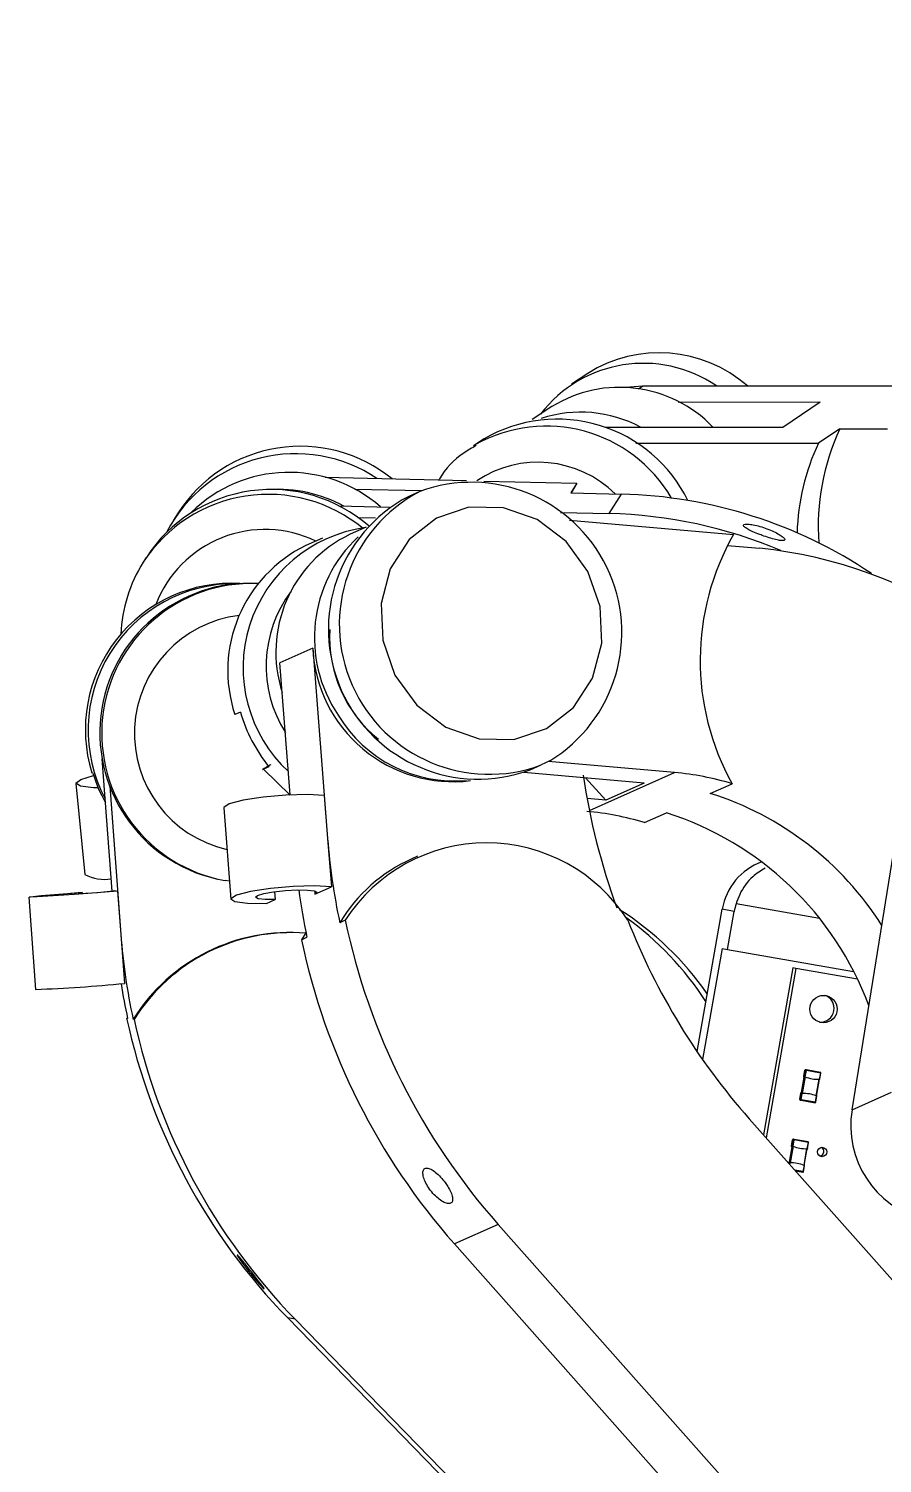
# Model space of a CAD drawing. Header units: millimetres. Extents: x 0 to 1189, y 0 to 841.
# Drawn here: x 620.14 to 625.68, y 567.81 to 577.11 of the extents above; entities that cross this region are included whole.
import ezdxf

# ---------------------------------------------------------------- set-up
doc = ezdxf.new("R2010")
doc.units = ezdxf.units.MM
doc.layers.get('0').update_dxf_attribs({"lineweight": 18})
doc.layers.add('尺寸线层', color=3, linetype='Continuous', lineweight=18)
doc.dimstyles.new('ISO-25', dxfattribs={"dimtxt": 2.5, "dimasz": 2.5, "dimexe": 1.25, "dimexo": 0.625, "dimtad": 1, "dimtxsty": 'Standard', "dimcen": 2.5, "dimdle": 5, "dimadec": 0, "dimazin": 0, "dimtfac": 1, "dimtmove": 0, "dimatfit": 3, "dimfxl": 1, "dimarcsym": 0})

# ---------------------------------------------------------------- blocks, each defined once
blk = doc.blocks.new('*X16')
at = {"layer": '尺寸线层', "linetype": 'Continuous'}
for points in [[(668.6687, 617.1299), (668.6299, 612.9938), (667.2905, 613.2299)], [(655.1602, 540.5189), (656.5383, 544.4188), (655.199, 544.6549)]]:
    blk.add_hatch(color=0, dxfattribs=at).paths.add_polyline_path(points, flags=0)
at = {"layer": '尺寸线层', "color": 0, "linetype": 'Continuous'}
for p, q in [((666.5541, 617.5027), (670.6383, 616.7826)), ((668.6687, 617.1299), (655.1602, 540.5189)), ((625.2283, 545.7966), (657.1298, 540.1716))]:
    blk.add_line(p, q, dxfattribs=at)
at = {"layer": '尺寸线层', "color": 0, "insert": (658.4206, 579.4404), "char_height": 3.5, "width": 28.938547, "attachment_point": 5, "rotation": 80.00005}
blk.add_mtext('388,96', dxfattribs=at)

msp = doc.modelspace()

# ---------------------------------------------------------------- linework, layer by layer
at = {"color": 7, "linetype": 'Continuous', "lineweight": 15}
for p, q in [((623.7667, 574.8722), (623.6625, 574.8027)), ((624.0121, 574.7818), (624.1232, 574.7906)), ((624.1232, 574.7906), (625.8177, 574.7912)), ((623.5338, 574.6567), (623.4076, 574.5726)), ((624.3519, 574.6864), (625.2743, 574.6868)), ((625.0311, 574.5245), (625.2743, 574.6868)), ((623.0953, 574.4484), (623.0258, 574.402)), ((623.8789, 574.524), (625.0311, 574.5245)), ((625.4007, 574.513), (625.2617, 574.4203)), ((625.4007, 574.513), (625.7094, 574.5131)), ((624.0794, 574.4198), (625.2617, 574.4203)), ((622.0654, 574.1983), (622.9804, 574.1768)), ((623.0932, 574.1741), (623.6961, 574.16)), ((623.6961, 574.16), (623.6563, 574.0971)), ((623.6961, 574.16), (623.6604, 574.097)), ((622.2563, 574.122), (622.6907, 574.1118)), ((622.6777, 574.1061), (622.6067, 574.0746)), ((623.6563, 574.0971), (623.9852, 574.0893)), ((623.9056, 573.9635), (623.9852, 574.0893)), ((621.1117, 573.9676), (621.0818, 573.9205)), ((622.1534, 574.0127), (622.4809, 574.005)), ((623.5901, 573.9709), (623.9056, 573.9635)), ((622.3304, 573.8752), (622.2271, 573.8293)), ((622.2774, 573.9379), (622.3912, 573.9353)), ((623.6482, 573.9208), (624.7126, 573.8285)), ((622.0471, 573.804), (621.9406, 573.7567)), ((624.6724, 573.7566), (624.8796, 573.7386)), ((620.9057, 573.6795), (620.8858, 573.6481)), ((621.9846, 573.0899), (621.7717, 572.9953)), ((621.9846, 573.0899), (622.0809, 571.8568)), ((621.8386, 572.1389), (621.7717, 572.9953)), ((621.5151, 572.676), (621.4796, 572.6603)), ((620.6838, 571.516), (620.6196, 572.3733)), ((621.7005, 572.3217), (621.665, 572.306)), ((621.665, 572.306), (621.8387, 572.1372)), ((623.3945, 572.3017), (623.4655, 572.3333)), ((623.5211, 572.3605), (623.4655, 572.3333)), ((624.3289, 572.2843), (623.511, 572.3552)), ((620.4497, 572.2134), (620.5071, 571.6228)), ((620.5586, 572.2807), (620.5526, 572.2817)), ((624.1334, 572.2164), (623.3518, 572.2842)), ((623.7515, 572.2495), (623.8851, 572.1061)), ((624.1334, 572.2164), (623.8851, 572.1061)), ((624.5603, 572.149), (624.7022, 572.212)), ((620.6685, 572.1957), (620.7406, 571.2339)), ((622.0588, 572.1357), (622.0806, 571.8567)), ((623.8851, 572.1061), (623.7626, 572.1167)), ((621.4074, 572.0561), (621.4536, 571.4638)), ((624.1345, 571.9598), (624.2764, 572.0228)), ((622.0806, 571.8567), (622.0809, 571.8568)), ((622.0806, 571.8567), (622.1051, 571.5433)), ((625.4797, 570.0975), (625.7599, 571.8291)), ((622.6627, 571.7411), (622.6272, 571.7254)), ((621.4047, 571.5866), (621.4168, 571.5845)), ((621.4445, 571.58), (621.4168, 571.5845)), ((620.1433, 571.4768), (620.1882, 570.8785)), ((620.4807, 571.5075), (620.4903, 571.5058)), ((620.4903, 571.5058), (620.4907, 571.4998)), ((620.7014, 571.5188), (620.7194, 571.5156)), ((620.7194, 571.5156), (620.7405, 571.2339)), ((621.6848, 571.435), (621.7416, 571.4602)), ((621.7375, 571.5119), (621.7416, 571.4602)), ((621.9973, 571.5164), (621.9989, 571.4961)), ((621.9989, 571.4961), (622.1051, 571.5433)), ((624.4752, 570.475), (624.638, 571.3982)), ((624.7162, 571.3844), (624.638, 571.3982)), ((624.6727, 571.1378), (624.7162, 571.3844)), ((622.195, 571.3263), (622.1595, 571.3106)), ((620.7405, 571.2339), (620.7406, 571.2339)), ((620.7405, 571.2339), (620.7642, 570.9174)), ((621.9405, 571.2459), (621.9111, 571.2002)), ((621.9111, 571.2002), (621.9466, 571.216)), ((624.6378, 571.1439), (624.5107, 570.4234)), ((624.6378, 571.1439), (624.6727, 571.1378)), ((624.6727, 571.1378), (625.4902, 570.9937)), ((625.0969, 571.0181), (624.906, 569.9353)), ((625.1162, 571.0147), (624.9225, 569.9166)), ((625.1162, 571.0147), (625.0969, 571.0181)), ((625.515, 570.9444), (625.1162, 571.0147)), ((620.7783, 570.6917), (620.7843, 570.6906)), ((620.8264, 570.6832), (620.8204, 570.6843)), ((625.1742, 570.354), (625.1672, 570.314)), ((625.1672, 570.314), (625.1742, 570.354)), ((625.1798, 570.353), (625.1727, 570.313)), ((625.1798, 570.353), (625.1742, 570.354)), ((625.1769, 570.3123), (625.1839, 570.3523)), ((625.1844, 570.3563), (625.1788, 570.3573)), ((625.2744, 570.3363), (625.1839, 570.3523)), ((625.2748, 570.3403), (625.1844, 570.3563)), ((625.1683, 570.3088), (625.1508, 570.2094)), ((625.1747, 570.3127), (625.1554, 570.2036)), ((625.1768, 570.3123), (625.1575, 570.2032)), ((625.1672, 570.314), (625.1672, 570.314)), ((625.169, 570.3082), (625.171, 570.3079)), ((625.1749, 570.3131), (625.1754, 570.3129)), ((625.221, 570.299), (625.2212, 570.299)), ((625.2498, 570.1869), (625.269, 570.296)), ((625.2744, 570.3363), (625.2673, 570.2963)), ((625.271, 570.2957), (625.2781, 570.3357)), ((625.1479, 570.2049), (625.1409, 570.1649)), ((625.1409, 570.1649), (625.1479, 570.2049)), ((625.1464, 570.1639), (625.1409, 570.1649)), ((625.1441, 570.1603), (625.1497, 570.1593)), ((625.1535, 570.204), (625.1464, 570.1639)), ((625.1479, 570.2049), (625.1479, 570.2049)), ((625.1497, 570.1593), (625.2401, 570.1434)), ((625.1506, 570.1632), (625.1576, 570.2032)), ((625.241, 570.1473), (625.1506, 570.1632)), ((625.1536, 570.2094), (625.1516, 570.2097)), ((625.156, 570.2032), (625.1555, 570.2031)), ((625.2038, 570.2005), (625.2037, 570.2006)), ((625.2481, 570.1873), (625.241, 570.1473)), ((625.2447, 570.1466), (625.2518, 570.1866)), ((625.4797, 570.0975), (625.7351, 570.2111)), ((624.8131, 570.0401), (627.7038, 566.7783)), ((625.0948, 569.9037), (625.0878, 569.8638)), ((625.0878, 569.8637), (625.0948, 569.9037)), ((625.1004, 569.9028), (625.0933, 569.8627)), ((625.1004, 569.9028), (625.0948, 569.9037)), ((625.0975, 569.862), (625.1045, 569.902)), ((625.105, 569.906), (625.0995, 569.907)), ((625.195, 569.8861), (625.1045, 569.902)), ((625.1954, 569.8901), (625.105, 569.906)), ((625.195, 569.8861), (625.1879, 569.8461)), ((625.1916, 569.8455), (625.1987, 569.8854)), ((625.0889, 569.8585), (625.0714, 569.7592)), ((625.0953, 569.8624), (625.076, 569.7534)), ((625.0974, 569.862), (625.0781, 569.753)), ((625.0878, 569.8637), (625.0878, 569.8638)), ((625.0896, 569.858), (625.0916, 569.8576)), ((625.0955, 569.8629), (625.096, 569.8626)), ((625.1416, 569.8488), (625.1418, 569.8488)), ((625.1704, 569.7367), (625.1896, 569.8458)), ((625.0685, 569.7546), (625.0681, 569.7523)), ((625.0685, 569.7546), (625.0685, 569.7547)), ((625.0742, 569.7591), (625.0722, 569.7595)), ((625.0741, 569.7537), (625.0729, 569.7469)), ((625.0766, 569.7529), (625.0761, 569.7529)), ((625.1131, 569.7015), (625.1607, 569.6931)), ((625.1244, 569.7503), (625.1243, 569.7503)), ((625.1687, 569.737), (625.1616, 569.697)), ((625.1653, 569.6964), (625.1724, 569.7363)), ((623.1864, 569.3544), (622.9025, 569.2283)), ((626.7321, 565.3536), (623.1864, 569.3544)), ((624.7627, 567.1294), (622.9025, 569.2283)), ((621.8702, 568.7398), (621.8221, 568.7483)), ((623.7525, 566.7674), (621.8221, 568.7483)), ((625.5601, 564.9535), (621.8702, 568.7398))]:
    msp.add_line(p, q, dxfattribs=at)
at = {"color": 8, "linetype": 'Continuous', "lineweight": 15}
for p, q in [((624.0954, 574.7721), (624.1232, 574.7906)), ((623.7773, 572.0392), (624.3289, 572.2843)), ((620.7014, 571.5188), (620.7014, 571.5184)), ((625.2681, 571.3374), (624.7278, 571.4327)), ((625.1742, 570.354), (625.1742, 570.354)), ((625.1683, 570.3088), (625.1508, 570.2094)), ((625.248, 570.1873), (625.2672, 570.2963)), ((625.1409, 570.1649), (625.1409, 570.1649)), ((625.0948, 569.9037), (625.0948, 569.9037)), ((625.0889, 569.8585), (625.0714, 569.7592)), ((625.1686, 569.7371), (625.1878, 569.8461)), ((625.0681, 569.7523), (625.0685, 569.7547)), ((625.0765, 569.7429), (625.0783, 569.753)), ((625.1616, 569.697), (625.1089, 569.7063))]:
    msp.add_line(p, q, dxfattribs=at)
at = {"color": 7, "linetype": 'Continuous', "lineweight": 15}
for points in [[(623.4994, 572.5692), (623.6751, 572.7065), (623.7987, 572.8971), (623.8581, 573.1223), (623.8474, 573.3602), (623.7678, 573.5874), (623.6269, 573.7817), (623.4386, 573.9241), (623.2214, 574.0006), (622.9964, 574.0038), (622.7857, 573.9333), (622.61, 573.796), (622.4864, 573.6054), (622.427, 573.3802), (622.4376, 573.1423), (622.5173, 572.9151), (622.6581, 572.7208), (622.8464, 572.5784), (623.0637, 572.5019), (623.2887, 572.4987), (623.4994, 572.5692)], [(620.5938, 572.185), (620.5626, 572.1859), (620.4782, 572.196), (620.4497, 572.2149), (620.4819, 572.2394), (620.5639, 572.2642)], [(622.0588, 572.1357), (621.9503, 572.1414), (621.8106, 572.1374), (621.6634, 572.1244), (621.5336, 572.1046), (621.4433, 572.0813), (621.4076, 572.0585), (621.4074, 572.0561)], [(622.1051, 571.5433), (621.9966, 571.549), (621.8569, 571.5451), (621.7097, 571.5321), (621.5799, 571.5123), (621.4895, 571.489), (621.4538, 571.4662), (621.4789, 571.4477), (621.5605, 571.4367), (621.6848, 571.435)], [(620.7194, 571.5156), (620.5859, 571.5047), (620.4382, 571.4935), (620.3014, 571.4841), (620.1986, 571.478), (620.1472, 571.4763), (620.156, 571.4792), (620.2235, 571.4862), (620.3382, 571.4962), (620.4807, 571.5075)], [(620.4903, 571.5058), (620.415, 571.4999), (620.353, 571.4945), (620.3138, 571.4906), (620.3032, 571.4886), (620.323, 571.4889), (620.3701, 571.4915), (620.4373, 571.496), (620.5144, 571.5016), (620.5896, 571.5075), (620.6516, 571.5129), (620.6909, 571.5168), (620.7014, 571.5188)], [(621.7416, 571.4602), (621.6756, 571.461), (621.6306, 571.4664), (621.6132, 571.4757), (621.6262, 571.4875), (621.6675, 571.4999), (621.7309, 571.511), (621.8068, 571.5193), (621.8835, 571.5233), (621.9494, 571.5226), (621.9945, 571.5171), (622.0118, 571.5078), (621.9989, 571.4961)], [(625.1727, 570.313), (625.1716, 570.3108), (625.1706, 570.3093), (625.1698, 570.3084), (625.169, 570.3082), (625.1684, 570.3087), (625.1678, 570.3098), (625.1674, 570.3116), (625.1672, 570.314)], [(625.1479, 570.2049), (625.149, 570.2071), (625.15, 570.2086), (625.1509, 570.2095), (625.1516, 570.2097), (625.1523, 570.2093), (625.1528, 570.2082), (625.1532, 570.2064), (625.1535, 570.204)], [(625.1554, 570.2036), (625.1552, 570.206), (625.1548, 570.2078), (625.1542, 570.2089), (625.1536, 570.2094)], [(625.0933, 569.8627), (625.0922, 569.8606), (625.0912, 569.859), (625.0904, 569.8582), (625.0896, 569.858), (625.089, 569.8584), (625.0884, 569.8595), (625.088, 569.8613), (625.0878, 569.8637)], [(625.0953, 569.8624), (625.0942, 569.8602), (625.0932, 569.8587), (625.0923, 569.8578), (625.0916, 569.8576)], [(625.0685, 569.7547), (625.0696, 569.7569), (625.0706, 569.7584), (625.0715, 569.7593), (625.0722, 569.7595), (625.0729, 569.759), (625.0734, 569.7579), (625.0738, 569.7561), (625.0741, 569.7537)], [(625.076, 569.7534), (625.0758, 569.7558), (625.0754, 569.7576), (625.0749, 569.7587), (625.0742, 569.7591)], [(621.4944, 569.1568), (621.4995, 569.1467), (621.5137, 569.1252), (621.5354, 569.0949), (621.5624, 569.0593), (621.5919, 569.0226), (621.6205, 568.9887), (621.6449, 568.9615), (621.6619, 568.9439), (621.6694, 568.9378), (621.6667, 568.9437), (621.6543, 568.961), (621.6335, 568.9878), (621.6069, 569.0215), (621.5885, 569.0447)]]:
    msp.add_lwpolyline(points, dxfattribs=at)
for centre, radius in [((625.2946, 570.751), 0.0888), ((625.2857, 569.8242), 0.0304)]:
    msp.add_circle(centre, radius, dxfattribs=at)
for centre, radius, start, end in [((624.23, 574.1343), 0.8713, 48.89713, 122.12138), ((624.1275, 574.0975), 0.8399, 55.63226, 142.59072), ((623.9739, 573.9445), 0.8372, 43.82759, 121.7139), ((623.7204, 573.7926), 0.8281, 62.04892, 107.92111), ((623.5687, 573.6302), 0.9453, 26.23729, 120.05245), ((626.7845, 573.8752), 1.5237, 155.25286, 183.86444), ((621.8741, 573.4094), 0.9419, 56.01297, 152.45032), ((621.9037, 573.458), 0.9418, 50.82479, 147.24019), ((626.6222, 573.789), 1.4998, 155.1071, 178.11996), ((621.8296, 573.3303), 0.9001, 48.68257, 134.61662), ((623.0135, 573.1919), 0.974, 301.40411, 110.17271), ((621.7153, 573.1549), 0.9646, 49.00692, 147.05559), ((621.7556, 573.2106), 0.9099, 61.72208, 93.45204), ((623.0578, 573.2136), 0.972, 117.65004, 290.26979), ((623.9111, 571.0492), 3.0411, 56.12569, 88.60378), ((623.8327, 570.93), 3.0344, 66.98488, 88.62419), ((622.4505, 572.9633), 0.9176, 97.95173, 227.18), ((622.5936, 573.0644), 0.8482, 115.60613, 197.94416), ((622.8918, 573.1589), 0.8966, 133.11089, 214.10723), ((626.1424, 573.011), 1.647, 150.2421, 209.02014), ((622.3367, 572.945), 0.9032, 116.01134, 198.37929), ((624.5685, 570.752), 3.0028, 28.07364, 84.05289), ((621.6815, 573.1455), 0.9411, 147.72197, 177.75115), ((621.4606, 572.5618), 0.9501, 86.78163, 197.14097), ((621.4787, 572.5585), 0.9503, 89.00171, 207.92182), ((621.5747, 572.5417), 0.9701, 86.91143, 259.9101), ((622.4889, 572.9752), 0.8066, 143.10892, 212.28053), ((622.9483, 573.1649), 0.8553, 176.85885, 231.06097), ((622.894, 573.1354), 0.9106, 182.86221, 277.07036), ((622.501, 572.9662), 1.0277, 196.39887, 218.83515), ((622.9027, 573.1089), 0.8789, 211.01061, 275.12228), ((621.4676, 572.5604), 0.951, 197.10436, 209.60676), ((627.9997, 572.8837), 4.306, 188.22906, 200.05737), ((624.1691, 570.4585), 1.8328, 73.09159, 84.99914), ((623.9483, 570.2007), 2.0421, 32.36031, 72.56137), ((623.6014, 570.2057), 1.8333, 73.09502, 84.99924), ((623.6499, 570.05), 2.0699, 20.47353, 72.38294), ((626.323, 572.1887), 4.2551, 184.47319, 191.90954), ((623.1109, 570.7403), 1.0874, 32.61624, 147.38674), ((623.0521, 570.7752), 1.0408, 114.09072, 149.04425), ((625.032, 571.3289), 0.4, 110.05764, 170.02634), ((620.6385, 571.8837), 0.2921, 243.25997, 277.74926), ((626.1289, 572.0974), 4.2742, 187.71629, 191.90124), ((622.9024, 569.7109), 1.996, 34.80544, 57.54851), ((625.1119, 571.3146), 0.4018, 162.90769, 169.99385), ((626.4253, 572.218), 4.3233, 191.90295, 221.48124), ((622.8541, 569.7192), 1.9963, 32.77972, 54.48288), ((628.0443, 572.8987), 4.3142, 201.37318, 221.49815), ((624.7356, 571.5333), 4.0062, 184.28646, 192.23567), ((621.8363, 570.0495), 1.198, 84.98675, 148.00235), ((621.8424, 570.0484), 1.198, 85.27134, 148.00205), ((626.1414, 572.0918), 4.3232, 191.90251, 221.48141), ((619.878, 579.7734), 8.9002, 271.99697, 275.71459), ((624.686, 571.5372), 3.9925, 188.95857, 192.24186), ((625.2753, 570.7545), 0.0889, 266.40874, 73.59276), ((624.6863, 571.5388), 3.9988, 192.22953, 224.25277), ((624.7344, 571.5302), 3.9987, 192.22935, 224.25295), ((625.1782, 570.3533), 0.004, 80, 170), ((625.1782, 570.3533), 0.00401, 80.15181, 170.03982), ((625.1837, 570.3523), 0.004, 80.20675, 170.05432), ((625.1952, 570.4295), 0.078, 258.55741, 261.66953), ((625.1685, 570.3561), 0.0159, 346.25441, 0.76404), ((625.2587, 570.3401), 0.0161, 346.34495, 0.6735), ((625.2741, 570.3364), 0.004, 350, 80), ((625.168, 570.314), 0.00685, 296.08845, 348.54741), ((625.2559, 570.4961), 0.2001, 246.70395, 259.96832), ((625.2557, 570.4952), 0.1993, 246.68267, 273.32637), ((625.2589, 570.3001), 0.0129, 316.01062, 339.78756), ((625.1448, 570.1642), 0.004, 170, 260), ((625.1448, 570.1642), 0.004, 169.94311, 259.88261), ((625.1768, 570.3235), 0.1625, 259.20755, 260.70179), ((625.1504, 570.1633), 0.00401, 170.0689, 259.85581), ((625.1339, 570.1651), 0.0168, 339.72991, 353.43772), ((625.1691, 570.0046), 0.1989, 79.987, 93.3304), ((625.1692, 570.0044), 0.1992, 66.67521, 93.33511), ((625.2389, 570.1866), 0.0129, 0.1914, 23.94414), ((625.2245, 570.1492), 0.0167, 339.58737, 353.41453), ((625.2408, 570.1473), 0.004, 260, 350), ((626.1031, 569.9965), 0.6316, 170.79062, 254.97907), ((625.0988, 569.9031), 0.004, 80, 170), ((625.0988, 569.9031), 0.00399, 79.90594, 170.15734), ((625.1043, 569.9021), 0.004, 80.20675, 170.05432), ((625.1358, 570.0939), 0.1943, 259.48915, 260.73778), ((625.0891, 569.9058), 0.0159, 346.25441, 0.76404), ((625.1787, 569.89), 0.0167, 346.54505, 0.30408), ((625.1947, 569.8861), 0.004, 350, 80), ((625.1765, 570.0459), 0.2002, 246.70675, 259.96552), ((625.1764, 570.045), 0.1993, 246.68485, 273.32548), ((625.1795, 569.8499), 0.0129, 316.01062, 339.78756), ((625.2664, 569.8276), 0.0305, 278.80965, 61.1881), ((625.0897, 569.5543), 0.199, 79.98971, 93.32855), ((625.0898, 569.554), 0.1993, 66.68454, 93.3245), ((625.1452, 569.6989), 0.0165, 339.49966, 353.42247), ((625.1614, 569.697), 0.004, 260, 350), ((625.1597, 569.7364), 0.0126, 359.9593, 24.17624)]:
    msp.add_arc(centre, radius, start, end, dxfattribs=at)
at = {"color": 8, "linetype": 'Continuous', "lineweight": 15}
for centre, radius, start, end in [((623.4977, 573.588), 0.9418, 30.36361, 119.19209), ((623.4442, 573.5828), 0.7132, 45.36295, 123.83125), ((621.6952, 573.1237), 0.9643, 50.35753, 147.06251), ((623.1287, 573.2451), 0.972, 117.64959, 290.27052), ((621.6746, 573.1023), 0.7576, 64.25271, 158.97208), ((621.5867, 572.5396), 0.9701, 87.69173, 259.90981), ((621.5985, 572.5375), 0.7701, 96.82162, 257.2445), ((625.2039, 569.928), 0.4144, 79.69532, 80.21505), ((625.1675, 569.7221), 0.4314, 79.6901, 80.18852), ((625.1245, 569.4777), 0.4144, 79.69532, 80.21505), ((625.2183, 570.0113), 0.3193, 259.78207, 260.45512)]:
    msp.add_arc(centre, radius, start, end, dxfattribs=at)
at = {"color": 7, "linetype": 'Continuous', "lineweight": 15}
for points, knots in [([(623.0437, 574.4044), (623.0164, 574.3889), (622.9227, 574.3356), (622.8403, 574.2541), (622.8035, 574.1832), (622.8023, 574.181)], [0, 0, 0, 0, 0.0950088, 0.3261834, 0.3335788, 0.3335788, 0.3335788, 0.3335788]), ([(624.8975, 573.8219), (624.9128, 573.8165), (624.9435, 573.8058), (624.9858, 573.794), (625.0193, 573.7875), (625.0403, 573.7877), (625.0468, 573.7944), (625.0386, 573.8069), (625.0164, 573.8236), (624.9825, 573.8424), (624.9402, 573.8609), (624.8939, 573.8771), (624.8488, 573.8889), (624.8105, 573.8952), (624.7843, 573.8953), (624.7729, 573.89), (624.7771, 573.88), (624.7957, 573.8665), (624.8269, 573.8503), (624.8629, 573.8348), (624.8877, 573.8255), (624.8975, 573.8219)], [0, 0, 0, 0, 0.0324363, 0.064889, 0.0969722, 0.1286132, 0.1599728, 0.1912305, 0.2225414, 0.2540703, 0.2859826, 0.3183845, 0.3511763, 0.3839669, 0.4162061, 0.4475832, 0.4783521, 0.5091509, 0.5405745, 0.5728185, 0.5940391, 0.5940391, 0.5940391, 0.5940391]), ([(621.7128, 572.335), (621.7045, 572.3305), (621.6869, 572.321), (621.6677, 572.3101), (621.6573, 572.3036), (621.6571, 572.3026), (621.6627, 572.305), (621.665, 572.306)], [0, 0, 0, 0, 0.01440356, 0.03037982, 0.04604663, 0.06132745, 0.07152776, 0.07152776, 0.07152776, 0.07152776]), ([(624.9172, 571.664), (624.889, 571.6471), (624.8215, 571.6068), (624.7595, 571.5196), (624.7353, 571.4534), (624.7278, 571.4327)], [0, 0, 0, 0, 0.1013117, 0.2428094, 0.307079, 0.307079, 0.307079, 0.307079]), ([(625.1741, 570.3134), (625.1738, 570.3134), (625.1732, 570.3133), (625.1728, 570.3132), (625.1727, 570.313), (625.1727, 570.313)], [0, 0, 0, 0, 0.000670811, 0.001345247, 0.001528777, 0.001528777, 0.001528777, 0.001528777]), ([(625.1769, 570.3123), (625.1764, 570.3125), (625.1756, 570.3128), (625.1747, 570.3132), (625.1743, 570.3134), (625.1742, 570.3134)], [0, 0, 0, 0, 0.001315602, 0.002632962, 0.002946747, 0.002946747, 0.002946747, 0.002946747]), ([(625.1754, 570.3129), (625.1752, 570.3129), (625.1749, 570.3128), (625.1747, 570.3127), (625.1747, 570.3127), (625.1747, 570.3127)], [0, 0, 0, 0, 0.0003388254, 0.0006754977, 0.0007775076, 0.0007775076, 0.0007775076, 0.0007775076]), ([(625.1768, 570.3123), (625.1765, 570.3124), (625.1761, 570.3126), (625.1756, 570.3128), (625.1754, 570.3129), (625.1754, 570.3129)], [0, 0, 0, 0, 0.000654133, 0.001308735, 0.001484686, 0.001484686, 0.001484686, 0.001484686]), ([(625.2701, 570.2965), (625.2698, 570.2965), (625.2691, 570.2964), (625.268, 570.2964), (625.2674, 570.2963), (625.2673, 570.2963)], [0, 0, 0, 0, 0.001240227, 0.002478893, 0.002814879, 0.002814879, 0.002814879, 0.002814879]), ([(625.2702, 570.2965), (625.2704, 570.2964), (625.2709, 570.2961), (625.271, 570.2958), (625.271, 570.2957), (625.271, 570.2957)], [0, 0, 0, 0, 0.000561908, 0.001126047, 0.001279295, 0.001279295, 0.001279295, 0.001279295]), ([(625.1535, 570.204), (625.1535, 570.2038), (625.1536, 570.2036), (625.1542, 570.2033), (625.1546, 570.2031), (625.1546, 570.2031)], [0, 0, 0, 0, 0.000676182, 0.001352939, 0.001511962, 0.001511962, 0.001511962, 0.001511962]), ([(625.1547, 570.2031), (625.1551, 570.2031), (625.1559, 570.2031), (625.1569, 570.2032), (625.1575, 570.2032), (625.1576, 570.2032)], [0, 0, 0, 0, 0.001295367, 0.002593565, 0.002943422, 0.002943422, 0.002943422, 0.002943422]), ([(625.1554, 570.2036), (625.1555, 570.2036), (625.1555, 570.2034), (625.1558, 570.2033), (625.156, 570.2032), (625.156, 570.2032)], [0, 0, 0, 0, 0.0003412942, 0.0006810915, 0.0007732683, 0.0007732683, 0.0007732683, 0.0007732683]), ([(625.156, 570.2032), (625.1562, 570.2032), (625.1566, 570.2032), (625.1572, 570.2032), (625.1575, 570.2032), (625.1575, 570.2032)], [0, 0, 0, 0, 0.000646782, 0.001292336, 0.00148651, 0.00148651, 0.00148651, 0.00148651]), ([(625.2481, 570.1873), (625.2485, 570.1871), (625.2494, 570.1867), (625.2502, 570.1863), (625.2506, 570.1862), (625.2506, 570.1861)], [0, 0, 0, 0, 0.001254573, 0.00250644, 0.002806922, 0.002806922, 0.002806922, 0.002806922]), ([(625.2507, 570.1861), (625.251, 570.1862), (625.2515, 570.1863), (625.2518, 570.1865), (625.2518, 570.1866), (625.2518, 570.1866)], [0, 0, 0, 0, 0.000557102, 0.001114781, 0.00126658, 0.00126658, 0.00126658, 0.00126658]), ([(625.0947, 569.8632), (625.0944, 569.8632), (625.0938, 569.8631), (625.0934, 569.8629), (625.0933, 569.8628), (625.0933, 569.8627)], [0, 0, 0, 0, 0.000670811, 0.001345247, 0.001528777, 0.001528777, 0.001528777, 0.001528777]), ([(625.0975, 569.862), (625.097, 569.8622), (625.0962, 569.8626), (625.0953, 569.863), (625.0949, 569.8632), (625.0948, 569.8632)], [0, 0, 0, 0, 0.001315602, 0.002632962, 0.002946747, 0.002946747, 0.002946747, 0.002946747]), ([(625.096, 569.8626), (625.0958, 569.8626), (625.0955, 569.8626), (625.0953, 569.8625), (625.0953, 569.8624), (625.0953, 569.8624)], [0, 0, 0, 0, 0.0003371045, 0.0006749279, 0.0007769747, 0.0007769747, 0.0007769747, 0.0007769747]), ([(625.0974, 569.862), (625.0971, 569.8621), (625.0967, 569.8623), (625.0963, 569.8625), (625.096, 569.8626), (625.096, 569.8626)], [0, 0, 0, 0, 0.000654133, 0.001308735, 0.001484686, 0.001484686, 0.001484686, 0.001484686]), ([(625.1907, 569.8463), (625.1904, 569.8462), (625.1897, 569.8462), (625.1886, 569.8461), (625.188, 569.8461), (625.1879, 569.8461)], [0, 0, 0, 0, 0.00123901, 0.002472117, 0.002807957, 0.002807957, 0.002807957, 0.002807957]), ([(625.1908, 569.8463), (625.191, 569.8461), (625.1915, 569.8458), (625.1916, 569.8456), (625.1916, 569.8454), (625.1916, 569.8454)], [0, 0, 0, 0, 0.000563176, 0.001124466, 0.001277381, 0.001277381, 0.001277381, 0.001277381]), ([(622.8428, 569.6255), (622.833, 569.638), (622.8134, 569.663), (622.7807, 569.6934), (622.75, 569.7139), (622.724, 569.7219), (622.7056, 569.7164), (622.6969, 569.698), (622.6989, 569.669), (622.7116, 569.6326), (622.7338, 569.5932), (622.7631, 569.5552), (622.7963, 569.5228), (622.8294, 569.4997), (622.8583, 569.4884), (622.8797, 569.49), (622.8911, 569.5041), (622.8914, 569.5292), (622.8807, 569.5627), (622.863, 569.5964), (622.8484, 569.6174), (622.8428, 569.6255)], [0, 0, 0, 0, 0.0343071, 0.0686078, 0.102855, 0.1370517, 0.1712371, 0.2054185, 0.2395994, 0.2737902, 0.3080078, 0.3423064, 0.376687, 0.4111153, 0.4454644, 0.4796414, 0.513671, 0.5477015, 0.5818842, 0.6162312, 0.6380515, 0.6380515, 0.6380515, 0.6380515]), ([(625.0741, 569.7537), (625.0741, 569.7536), (625.0742, 569.7533), (625.0748, 569.753), (625.0752, 569.7528), (625.0753, 569.7528)], [0, 0, 0, 0, 0.000680677, 0.001359218, 0.0015227, 0.0015227, 0.0015227, 0.0015227]), ([(625.0753, 569.7528), (625.0757, 569.7528), (625.0765, 569.7529), (625.0775, 569.7529), (625.0781, 569.753), (625.0783, 569.753)], [0, 0, 0, 0, 0.001295523, 0.002593259, 0.002949226, 0.002949226, 0.002949226, 0.002949226]), ([(625.076, 569.7534), (625.0761, 569.7533), (625.0761, 569.7532), (625.0764, 569.753), (625.0766, 569.7529), (625.0766, 569.7529)], [0, 0, 0, 0, 0.0003412942, 0.0006810915, 0.0007732683, 0.0007732683, 0.0007732683, 0.0007732683]), ([(625.0766, 569.7529), (625.0768, 569.7529), (625.0772, 569.7529), (625.0778, 569.753), (625.0781, 569.753), (625.0781, 569.753)], [0, 0, 0, 0, 0.000646782, 0.001292336, 0.00148651, 0.00148651, 0.00148651, 0.00148651]), ([(625.1687, 569.737), (625.1691, 569.7368), (625.17, 569.7365), (625.1708, 569.7361), (625.1712, 569.7359), (625.1712, 569.7359)], [0, 0, 0, 0, 0.001255142, 0.002511654, 0.002812039, 0.002812039, 0.002812039, 0.002812039]), ([(625.1713, 569.7359), (625.1716, 569.7359), (625.1721, 569.736), (625.1724, 569.7362), (625.1724, 569.7363), (625.1724, 569.7364)], [0, 0, 0, 0, 0.000558925, 0.001119866, 0.001272301, 0.001272301, 0.001272301, 0.001272301]), ([(621.5885, 569.0447), (621.5786, 569.0571), (621.5589, 569.0819), (621.5319, 569.1156), (621.5108, 569.1411), (621.4975, 569.1562), (621.496, 569.1562), (621.4953, 569.1562)], [0, 0, 0, 0, 0.0305082, 0.0610137, 0.0914684, 0.1218801, 0.1456443, 0.1456443, 0.1456443, 0.1456443])]:
    msp.add_open_spline(points, degree=3, knots=knots, dxfattribs=at)

# ---------------------------------------------------------------- dimensions: what is measured, and where the dimension line sits
at = {"layer": '尺寸线层'}
dim = msp.add_linear_dim(base=(655.1602, 540.5189), p1=(666.5541, 617.5027), p2=(625.2283, 545.7966), angle=80.00005, dimstyle='ISO-25', override={"dimtxt": 3.5, "dimasz": 4.08, "dimexe": 2, "dimexo": 0, "dimgap": 1.524, "dimlfac": 5, "dimzin": 0, "dimsah": 1, "dimdle": 8.16, "dimadec": 2, "dimtfill": 1, "dimtolj": 1, "dimtzin": 8}, dxfattribs=at)
dim.commit()
dim.dimension.update_dxf_attribs({"geometry": '*X16', "text_midpoint": (658.4206, 579.4404)})

doc.saveas('drawing.dxf')
